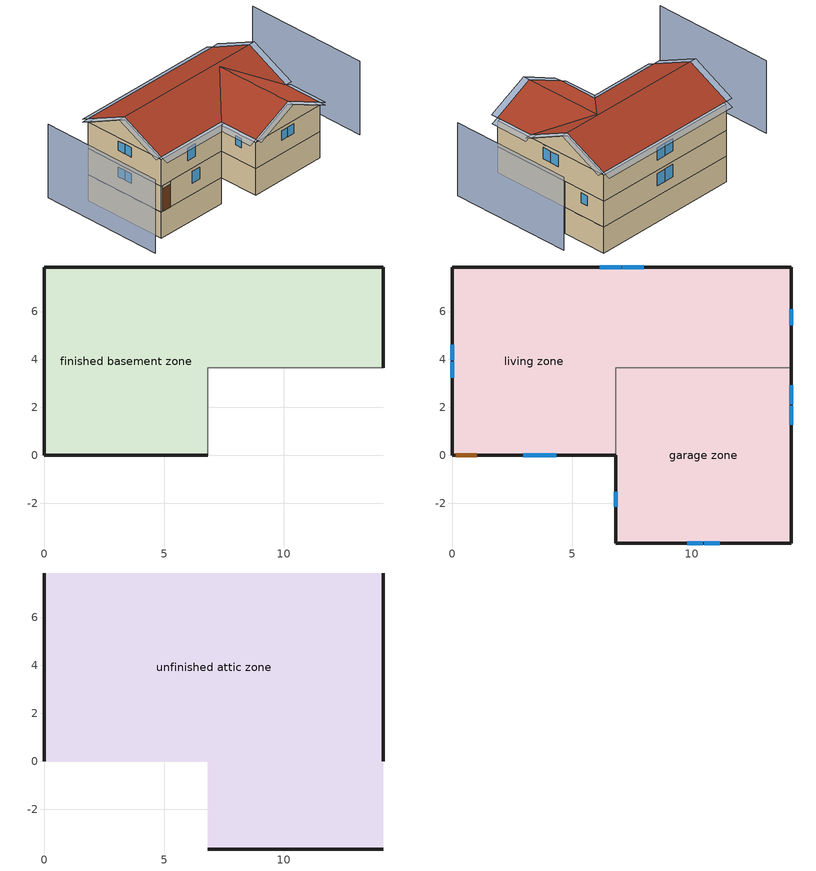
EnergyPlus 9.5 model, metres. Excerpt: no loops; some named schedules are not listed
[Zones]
finished basement zone
 floor foundation (FloorFndGrndFinB): 0,0 0,7.86 14.14,7.86 14.14,3.66 6.83,3.66 6.83,0 z-2.44
 wall foundation (WallFndGrndFinB): 14.14,3.66 14.14,7.86 0,7.86 0,0 6.83,0 z-2.44:0
 wall adiabatic (WallFndGrndFinB): 6.83,0 6.83,3.66 14.14,3.66 z-2.44:0
garage zone
 floor foundation (FloorFndGrndUnfinSlab): 6.83,-3.66 6.83,3.66 14.14,3.66 14.14,-3.66 z0
 wall outside (WallExtUninsUnfin): 6.83,0 6.83,-3.66 14.14,-3.66 14.14,3.66 z0:2.44
 wall to living zone (WallIntFinInsUnfin Reversed): 14.14,3.66 6.83,3.66 6.83,0 z0:2.44
living zone
 floor to garage zone (FloorFinInsUnfin): 14.14,3.66 14.14,-3.66 6.83,-3.66 6.83,3.66 z2.44
 floor to finished basement zone (FloorFinUninsFin): 0,0 0,7.86 14.14,7.86 14.14,3.66 6.83,3.66 6.83,0 z0
 wall outside (WallExtInsFin): 14.14,3.66 14.14,7.86 0,7.86 0,0 0.13,0 1.05,0 6.83,0 z0:2.44; 0,7.86 0,0 6.83,0 6.83,-3.66 14.14,-3.66 14.14,7.86 0,7.86 z2.44:4.88
 window (WindowConstruction): 14.14,5.42 14.14,6.1 z1.23:2.13; 3.53,0 4.35,0 z1.04:2.13; 0,4.62 0,3.96 / 0,3.9 0,3.24 z3.7:4.57; 7.98,7.86 7.1,7.86 / 7.04,7.86 6.16,7.86 z3.4:4.57; 14.14,1.27 14.14,2.07 / 14.14,2.13 14.14,2.93 z3.51:4.57; 9.81,-3.66 10.46,-3.66 / 10.52,-3.66 11.17,-3.66 z3.71:4.57; 6.83,-1.51 6.83,-2.15 z3.73:4.57; 2.97,0 3.86,0 z3.39:4.57; 0,4.62 0,3.96 / 0,3.9 0,3.24 z1.26:2.13; 7.98,7.86 7.1,7.86 / 7.04,7.86 6.16,7.86 z0.96:2.13
 door (Door): 0.15,0 1.02,0 z0:2.13
unfinished attic zone
 floor to living zone (FloorFinInsUnfinAttic): 14.14,7.86 14.14,0 0,0 0,7.86 z4.88; 6.83,-3.66 6.83,0 14.14,0 14.14,-3.66 z4.88
 wall outside (WallExtUninsUnfin): 0,3.93,6.84 0,7.86,4.88 0,0,4.88; 14.14,3.93,6.84 14.14,0,4.88 14.14,7.86,4.88; 6.83,-3.66,4.88 14.14,-3.66,4.88 10.49,-3.66,6.71
 roof outside (RoofUnfinInsExt): 0,3.93,7.15 14.14,3.93,7.15 14.14,7.86,5.18 0,7.86,5.18; 6.83,0,5.18 6.83,-3.66,5.18 10.49,-3.66,7.01 10.49,3.66,7.01; 14.14,0,5.18 10.49,3.66,7.01 10.49,-3.66,7.01 14.14,-3.66,5.18; 0,3.93,7.15 0,0,5.18 6.83,0,5.18 10.49,3.66,7.01 14.14,0,5.18 14.14,3.93,7.15
shading: -4.57,7.86 -4.57,-3.66 / 18.72,-3.66 18.72,7.86 z0:6.84; 14.14,5.42 14.14,6.1 z1.23:2.13; 3.53,0 4.35,0 z1.04:2.13; 0,4.62 0,3.96 / 0,3.9 0,3.24 z3.7:4.57; 7.98,7.86 7.1,7.86 / 7.04,7.86 6.16,7.86 z3.4:4.57; 14.14,1.27 14.14,2.07 / 14.14,2.13 14.14,2.93 z3.51:4.57; 9.81,-3.66 10.46,-3.66 / 10.52,-3.66 11.17,-3.66 z3.71:4.57; 6.83,-1.51 6.83,-2.15 z3.73:4.57; 2.97,0 3.86,0 z3.39:4.57; 0,4.62 0,3.96 / 0,3.9 0,3.24 z1.26:2.13; 7.98,7.86 7.1,7.86 / 7.04,7.86 6.16,7.86 z0.96:2.13; -0.61,7.86,5.18 -0.61,3.93,7.15 0,3.93,7.15 0,7.86,5.18; 14.75,3.93,7.15 14.75,7.86,5.18 14.14,7.86,5.18 14.14,3.93,7.15; 14.14,8.47,4.88 0,8.47,4.88 0,7.86,5.18 14.14,7.86,5.18; 6.22,0,4.88 6.22,-3.66,4.88 6.83,-3.66,5.18 6.83,0,5.18; 6.83,-4.27,5.18 10.49,-4.27,7.01 10.49,-3.66,7.01 6.83,-3.66,5.18; 14.75,-3.66,4.88 14.75,0,4.88 14.14,0,5.18 14.14,-3.66,5.18; 10.49,-4.27,7.01 14.14,-4.27,5.18 14.14,-3.66,5.18 10.49,-3.66,7.01; -0.61,3.93,7.15 -0.61,0,5.18 0,0,5.18 0,3.93,7.15; 0,-0.61,4.88 6.83,-0.61,4.88 6.83,0,5.18 0,0,5.18; 14.75,0,5.18 14.75,3.93,7.15 14.14,3.93,7.15 14.14,0,5.18
[Building]
Building 1: North Axis {deg}=0; Terrain=Suburbs
[Site:Location]
Worchester Regional Arpt_MA_USA: Latitude {deg}=42.27; Longitude {deg}=-71.88; Time Zone {hr}=-5; Elevation {m}=300
[Site:GroundTemperature:Deep]
8.00968, 8.00968, 8.00968, 8.00968, 8.00968, 8.00968, 8.00968, 8.00968, 8.00968, 8.00968, 8.00968, 8.00968
[Site:WaterMainsTemperature]
Calculation Method=Correlation; Annual Average Outdoor Air Temperature {C}=8.00968; Maximum Difference In Monthly Average Outdoor Air Temperatures {deltaC}=28.1644
[Material] Roughness=Rough
Name | Thickness {m} | Conductivity {W/m-K} | Density {kg/m3} | Specific Heat {J/kg-K} | Thermal Absorptance | Solar Absorptance | Visible Absorptance
Asphalt Shingles&#44 Medium | 0.009525 | 0.162714 | 1121.4 | 1465.45 | 0.91 | 0.85 | 0.85
Concrete 4.0 in. | 0.1016 | 1.803125 | 2242.8 | 837.4 | 0.9 | 0.7 | 0.7
Concrete 8.0 in.; FootingMaterial | 0.2032 | 1.803125 | 2242.8 | 837.4 | 0.9 | 0.7 | 0.7
DoorMaterial | 0.04445 | 0.0612267 | 512.64 | 1214.23 | 0.82 | 0.3 | 0.3
Drywall 0.5 in. | 0.0127 | 0.160291 | 801 | 837.4 | 0.9 | 0.5 | 0.1
Floor Covering | 0.0127 | 0.0433444 | 54.468 | 1339.84 | 0.9 | 0.9 | 0.7
FloorFinStudAndAirFloor | 0.1397 | 0.557395 | 67.691 | 1210.98 | 0.9 | 0.5 | 0.9
FloorIns | 0.1397 | 1.90491 | 67.691 | 1210.98 | 0.82 | 0.3 | 0.3
FloorUAAdditionalCeilingIns | 0.196342 | 0.0539976 | 16.02 | 1046.75 | 0.9 | 0.7 | 0.7
FloorUATrussandIns | 0.0889 | 0.0564573 | 50.7834 | 1165.1 | 0.9 | 0.5 | 0.9
FoundationExtVertIns | 0.025908 | 0.029427 | 32.04 | 1214.23 | 0.9 | 0.7 | 0.7
FoundationIntVertIns | 8.6291e-19 | 0.029427 | 32.04 | 1214.23 | 0.9 | 0.7 | 0.7
res furniture material finished basement space | 0.1524 | 0.115458 | 640.8 | 1214.23 | 0.9 | 0.6 | 0.1
RoofSheathing | 0.01905 | 0.115458 | 512.64 | 1214.23 | 0.82 | 0.3 | 0.3
RoofUARoofIns | 0.18415 | 8.02397 | 37.0049 | 1207.88 | 0.91 | 0.85 | 0.91
WallSheathing | 0.0127 | 0.115458 | 512.64 | 1214.23 | 0.82 | 0.3 | 0.3
WallStudAndCavity | 0.1397 | 0.0586995 | 148.393 | 1174.04 | 0.92 | 0.75 | 0.92
WallStudAndCavity 1 | 0.1397 | 0.0595086 | 148.393 | 1174.04 | 0.82 | 0.3 | 0.82
WallStudAndCavity 2 | 0.0889 | 0.384544 | 83.0341 | 1211.67 | 0.92 | 0.75 | 0.92
WallStudAndCavity 3 | 0.0889 | 0.397942 | 83.0341 | 1211.67 | 0.82 | 0.3 | 0.3
Wood Floor | 0.015875 | 0.115458 | 544.68 | 1214.23 | 0.9 | 0.7 | 0.7
Wood&#44 Medium/Dark | 0.0254 | 0.102417 | 544.68 | 1172.36 | 0.92 | 0.75 | 0.75
[WindowMaterial:SimpleGlazingSystem]
WindowMaterial: U-Factor {W/m2-K}=2.78222; Solar Heat Gain Coefficient=0.56
[Construction]
Door: DoorMaterial
FloorFinInsUnfin: FloorIns, RoofSheathing, Wood Floor, Floor Covering
FloorFinInsUnfinAttic: Drywall 0.5 in., FloorUATrussandIns, FloorUAAdditionalCeilingIns
FloorFinUninsFin: Drywall 0.5 in., FloorFinStudAndAirFloor, RoofSheathing, Wood Floor, Floor Covering
FloorFinUninsFin Reversed: Floor Covering, Wood Floor, RoofSheathing, FloorFinStudAndAirFloor, Drywall 0.5 in.
FloorFndGrndFinB; FloorFndGrndUnfinSlab: Concrete 4.0 in.
FootingConstruction: FootingMaterial
res furniture construction finished basement space; res furniture construction garage space; res furniture construction living space; res furniture construction living space|story 2: res furniture material finished basement space
RoofUnfinInsExt: Asphalt Shingles&#44 Medium, RoofSheathing, RoofUARoofIns
WallExtInsFin: Wood&#44 Medium/Dark, WallSheathing, WallStudAndCavity, Drywall 0.5 in.
WallExtUninsUnfin: Wood&#44 Medium/Dark, WallSheathing, WallStudAndCavity 2
WallFndGrndFinB: Concrete 8.0 in., Drywall 0.5 in.
WallIntFinInsUnfin Reversed: WallStudAndCavity 1, WallSheathing
WallIntFinUninsFin: WallStudAndCavity 3, Drywall 0.5 in.
WindowConstruction: WindowMaterial
[Zone] Multiplier=1; Part of Total Floor Area=Yes
Name | Floor Area {m2}
finished basement zone; garage zone; unfinished attic zone
living zone | 222.286
[SurfaceProperty:ExposedFoundationPerimeter] Exposed Perimeter Calculation Method=TotalExposedPerimeter
Name | Total Exposed Perimeter {m}
Surface 28 | 33.0313
Surface 1 | 18.288
[InternalMass]
Name | Construction | Zone or ZoneList | Surface Area {m2}
finished basement space Partition | WallIntFinUninsFin | finished basement zone | 84.3869
res furniture mass finished basement space | res furniture construction finished basement space | finished basement zone | 33.7548
res furniture mass garage space | res furniture construction garage space | garage zone | 5.35122
Merged Surface 14 - Surface 37 | FloorFinUninsFin Reversed | living zone | 84.3869
living space Partition | WallIntFinUninsFin | living zone | 84.3869
living space|story 2 Partition | WallIntFinUninsFin | living zone | 137.899
res furniture mass living space | res furniture construction living space | living zone | 33.7548
res furniture mass living space|story 2 | res furniture construction living space|story 2 | living zone | 55.1596
[People] Number of People Schedule=occupants; Number of People Calculation Method=People; Fraction Radiant=0.319734; Sensible Heat Fraction=0.573; Activity Level Schedule=res occupants activity schedule; Carbon Dioxide Generation Rate {m3/s-W}=0; Enable ASHRAE 55 Comfort Warnings=No; Mean Radiant Temperature Calculation Type=ZoneAveraged
Name | Zone or ZoneList | Number of People
res occupants|finished basement space | finished basement zone | 0.275169
res occupants|living space | living zone | 0.275169
res occupants|living space|story 2 | living zone | 0.449662
[Lights] Design Level Calculation Method=LightingLevel; Return Air Fraction=0; Fraction Radiant=0.6; Fraction Visible=0.2; Fraction Replaceable=1
Name | Zone or ZoneList | Schedule | Lighting Level {W}
res lighting interior finished basement space | finished basement zone | lighting_interior | 115.422
res lighting garage garage space | garage zone | lighting_garage | 4.07527
res lighting interior living space | living zone | lighting_interior | 115.422
res lighting interior living space|story 2 | living zone | lighting_interior | 188.615
[ElectricEquipment] Design Level Calculation Method=EquipmentLevel
Name | Zone or ZoneList | Schedule | Design Level {W} | Fraction Latent | Fraction Radiant | Fraction Lost
res misc plug loads|finished basement space | finished basement zone | plug_loads | 69.4468 | 0.021 | 0.558 | 0.049
res cd electric | living zone | clothes_dryer | 470.758 | 0 | 0.6 | 0
res ceil fan | living zone | ceiling_fan | 12.6746 | 0 | 0.558 | 0
res cw | living zone | clothes_washer_power | 843.444 | 0 | 0.48 | 0.2
res infil_1 bath fan; res infil_1 house fan; res infil_1 range fan | living zone | Always On Discrete | 0 | 0 | 0 | 1
res misc plug loads|living space | living zone | plug_loads | 69.4468 | 0.021 | 0.558 | 0.049
res misc plug loads|living space|story 2 | living zone | plug_loads | 113.485 | 0.021 | 0.558 | 0.049
res range electric | living zone | cooking_range | 2107.48 | 0.3 | 0.24 | 0.3
res refrig | living zone | res refrig schedule | 65.0889 | 0 | 0 | 0
[ZoneInfiltration:EffectiveLeakageArea] Schedule=Always On Discrete
Name | Zone | Effective Air Leakage Area {cm2} | Stack Coefficient | Wind Coefficient
res infil|garage space | garage zone | 190.409 | 0.000129067 | 4.38083e-05
res infil|unfinished attic space | unfinished attic zone | 4592.04 | 0.000157703 | 4.18372e-05
[OtherEquipment] Zone or ZoneList=living zone; Design Level Calculation Method=EquipmentLevel
Name | Fuel Type | Schedule | Design Level {W} | Fraction Latent | Fraction Radiant | Fraction Lost
res bath | None | baths | 859.034 | 0 | 0 | 0
res cd gas | NaturalGas | clothes_dryer | 6254.36 | 0.05 | 0.06 | 0.85
res hot water distribution | None | showers | 3726.9 | 0 | 0 | 0
res shower | None | showers | 578.922 | 0.486891 | 0 | 0
res sink | None | sinks | 197.139 | 0.311263 | 0 | 0
[ZoneInfiltration:DesignFlowRate] Zone or ZoneList=living zone; Schedule=Always On Discrete; Design Flow Rate Calculation Method=Flow/Zone; Design Flow Rate {m3/s}=0
res infil_1 flow; res nv_1 flow
[AvailabilityManager:Scheduled] Schedule=Always On Discrete
res ac asys Availability Manager; res fur gas asys Availability Manager
[Foundation:Kiva] Wall Height Above Grade {m}=0.2032; Wall Depth Below Slab {m}=0.2032
Name | Interior Vertical Insulation Material | Interior Vertical Insulation Depth {m} | Exterior Vertical Insulation Material | Exterior Vertical Insulation Depth {m} | Footing Wall Construction
Foundation Kiva 1 | FoundationIntVertIns | 2.4384 | FoundationExtVertIns | 2.4384
Foundation Kiva 2 |  |  |  |  | FootingConstruction
[Foundation:Kiva:Settings]
Soil Conductivity {W/m-K}=1.731; Soil Density {kg/m3}=1842.3; Soil Specific Heat {J/kg-K}=418.7; Ground Solar Absorptivity=0.9; Ground Thermal Absorptivity=0.9; Ground Surface Roughness {m}=0.03; Far-Field Width {m}=40; Deep-Ground Boundary Condition=ZeroFlux; Deep-Ground Depth {m}=40; Minimum Cell Dimension {m}=0.02; Maximum Cell Growth Coefficient=1.5; Simulation Timestep=Hourly
[Exterior:Lights]
res lighting exterior: Schedule=lighting_exterior; Design Level {W}=10.8015
[EnergyManagementSystem:Sensor]
Name | Output:Variable or Output:Meter | Output:Variable or Output:Meter Index Key
res_af_vw_s | Site Wind Speed
res_infil_1_bath_sch_s | Schedule Value | res mv_1 bath exhaust schedule
res_infil_1_dryer_sch_s | Schedule Value | clothes_dryer_exhaust
res_infil_1_range_sch_s | Schedule Value | res mv_1 range exhaust schedule
res_infil_1_wh_sch_s | Schedule Value | Always On Discrete
res_nv_1_nva_s | Schedule Value | res nv_1 avail schedule
res_nv_1_sp_s | Schedule Value | res nv_1 temp schedule
res_nv_pb_s | Site Outdoor Air Barometric Pressure
res_nv_wt_s | Site Outdoor Air Humidity Ratio
res_shower_mixsp | Schedule Value | fixtures temperature schedule
[EnergyManagementSystem:Actuator]
Name | Actuated Component Unique | Actuated Component Type | Actuated Component Control Type
res_infil_1_bath_fan_act | res infil_1 bath fan | ElectricEquipment | Electricity Rate
res_infil_1_flow_act | res infil_1 flow | Zone Infiltration | Air Exchange Flow Rate
res_infil_1_house_fan_act | res infil_1 house fan | ElectricEquipment | Electricity Rate
res_infil_1_range_fan_act | res infil_1 range fan | ElectricEquipment | Electricity Rate
res_nv_1_flow_act | res nv_1 flow | Zone Infiltration | Air Exchange Flow Rate
[EnergyManagementSystem:Program]
res_infil_1_program: Set p_m = 0.14; Set p_s = 0.22; Set s_m = 270; Set s_s = 370; Set z_m = 9.99744; Set z_s = 4.8768; Set f_t = (((s_m/z_m)^p_m)*((z_s/s_s)^p_s)); Set Tdiff = res_af_1_tin_s-res_af_1_tt_s; Set dT = @Abs Tdiff; Set c = 0.114; Set Cs = 0.1045; Set Cw = 0.1481; Set n = 0.65; Set sft = (f_t*0.7000000000000001); Set temp1 = ((c*Cw)*((sft*res_af_vw_s)^(2*n)))^2; Set Qn = (((c*Cs*(dT^n))^2)+temp1)^0.5; Set Tdiff = res_af_1_tin_s-res_af_1_tt_s; Set QWHV = res_infil_1_wh_sch_s*0.0; Set Qrange = res_infil_1_range_sch_s*0.0472; Set Qdryer = res_infil_1_dryer_sch_s*0.0472; Set Qbath = res_infil_1_bath_sch_s*0.0472; Set QductsOut = 0; Set QductsIn = 0; Set Qout = Qrange+Qbath+Qdryer+QductsOut; Set Qin = QWHV+QductsIn; Set faneff_wh = 1; Set res_infil_1_house_fan_act = (QWHV*300)/faneff_wh*0; Set faneff_sp = 0.4719474432000001; Set res_infil_1_range_fan_act = (Qrange*300)/faneff_sp; Set res_infil_1_bath_fan_act = (Qbath*300)/faneff_sp; Set Qfan = (@Max Qout Qin); If Qfan > 0; Set Qavg = ((Qout + Qin) / 2.0); If ((@Abs (Qout - Qavg)) / Qavg) <= 0.1; Set phi = 1; Else; Set phi = (Qn / (Qn + Qfan)); EndIf; Set Qinf_adj = phi * Qn; Else; Set Qinf_adj = Qn; EndIf; Set res_infil_1_flow_act = Qfan + Qinf_adj
res_nv_1_program: Set Tdiff = res_af_1_tin_s-res_af_1_tt_s; Set dT = (@Abs Tdiff); Set pt = (@RhFnTdbWPb res_af_1_tt_s res_nv_wt_s res_nv_pb_s); Set NVA = 4886.965122525856; Set Cs = 0.00017926040778923255; Set Cw = 8.70903777141566e-05; Set MNV = 3.011234442035192; Set MHR = 0.0115; Set MRH = 0.7; Set temp1 = (res_nv_1_nva_s*NVA); Set SGNV = temp1*((((Cs*dT)+(Cw*(res_af_vw_s^2)))^0.5)/1000); If (res_nv_wt_s<MHR) && (pt<MRH) && (res_af_1_tin_s>res_nv_1_sp_s); Set temp2 = (res_af_1_tin_s-res_nv_1_sp_s); Set NVadj1 = temp2/(res_af_1_tin_s-res_af_1_tt_s); Set NVadj2 = (@Min NVadj1 1); Set NVadj3 = (@Max NVadj2 0); Set NVadj = SGNV*NVadj3; Set res_nv_1_flow_act = (@Min NVadj MNV); Else; Set res_nv_1_flow_act = 0; EndIf
res_shower_sag: If res_shower_vol > 0; Set ShowerTime=SystemTimeStep; Else; Set ShowerTime=0; EndIf; If (res_shower_vol > 0) && (res_shower_mixsp > res_shower_tout); Set ShowerSag=SystemTimeStep; Set ShowerE=res_shower_vol*4141170*(res_shower_mixsp-res_shower_tout); Else; Set ShowerSag=0; Set ShowerE=0; EndIf
[EnergyManagementSystem:ProgramCallingManager]
res af_1 program calling manager: BeginTimestepBeforePredictor; res_infil_1_program; res_nv_1_program
res shower sag: EndOfSystemTimestepAfterHVACReporting; res_shower_sag
[EnergyManagementSystem:OutputVariable] Type of Data in Variable=Summed; Update Frequency=SystemTimestep; EMS Program or Subroutine=res_shower_sag
Name | EMS Variable | Units
Shower Draw Time|unit 1 | ShowerTime | hr
Unmet Shower Energy|unit 1 | ShowerE | J
Unmet Shower Time|unit 1 | ShowerSag | hr
[Schedule:File] File=C:/devel/community-thermal-resilience/ControlledStudy/Sandbox/schedules.csv; Rows to Skip at Top=1; Number of Hours of Data=8760; Column Separator=Comma; Interpolate to Timestep=No; Minutes per Item=15
Name | Column Number
lighting_interior | 2
lighting_garage | 4
baths | 13
ceiling_fan | 16
clothes_dryer | 11
clothes_dryer_exhaust | 12
clothes_washer_power | 10
cooking_range | 6
lighting_exterior | 3
occupants | 1
plug_loads | 17
showers | 14
sinks | 15
[Schedule:Day:Interval]
res refrig schedule allday1; res refrig schedule allday12: No, 01:00, 0.610949, 02:00, 0.595675, 03:00, 0.580401, 04:00, 0.565128, 06:00, 0.549854, 07:00, 0.580401, 08:00, 0.610949, 10:00, 0.626223, 12:00, 0.610949, 15:00, 0.641496, 16:00, 0.626223, 17:00, 0.672044, 18:00, 0.733139, 19:00, 0.763686, 20:00, 0.733139, 21:00, 0.717865, 22:00, 0.702591, 23:00, 0.672044, 24:00, 0.626223
res refrig schedule allday10: No, 01:00, 0.679562, 02:00, 0.662573, 03:00, 0.645584, 04:00, 0.628595, 06:00, 0.611606, 07:00, 0.645584, 08:00, 0.679562, 10:00, 0.696551, 12:00, 0.679562, 15:00, 0.71354, 16:00, 0.696551, 17:00, 0.747518, 18:00, 0.815474, 19:00, 0.849453, 20:00, 0.815474, 21:00, 0.798485, 22:00, 0.781496, 23:00, 0.747518, 24:00, 0.696551
res refrig schedule allday11: No, 01:00, 0.675182, 02:00, 0.658303, 03:00, 0.641423, 04:00, 0.624544, 06:00, 0.607664, 07:00, 0.641423, 08:00, 0.675182, 10:00, 0.692062, 12:00, 0.675182, 15:00, 0.708942, 16:00, 0.692062, 17:00, 0.742701, 18:00, 0.810219, 19:00, 0.843978, 20:00, 0.810219, 21:00, 0.793339, 22:00, 0.77646, 23:00, 0.742701, 24:00, 0.692062
res refrig schedule allday2: No, 01:00, 0.609489, 02:00, 0.594252, 03:00, 0.579015, 04:00, 0.563777, 06:00, 0.54854, 07:00, 0.579015, 08:00, 0.609489, 10:00, 0.624726, 12:00, 0.609489, 15:00, 0.639964, 16:00, 0.624726, 17:00, 0.670438, 18:00, 0.731387, 19:00, 0.761861, 20:00, 0.731387, 21:00, 0.71615, 22:00, 0.700912, 23:00, 0.670438, 24:00, 0.624726
res refrig schedule allday3; res refrig schedule allday4; res refrig schedule allday5: No, 01:00, 0.791241, 02:00, 0.77146, 03:00, 0.751679, 04:00, 0.731898, 06:00, 0.712117, 07:00, 0.751679, 08:00, 0.791241, 10:00, 0.811022, 12:00, 0.791241, 15:00, 0.830803, 16:00, 0.811022, 17:00, 0.870365, 18:00, 0.949489, 19:00, 0.989051, 20:00, 0.949489, 21:00, 0.929708, 22:00, 0.909927, 23:00, 0.870365, 24:00, 0.811022
res refrig schedule allday6; res refrig schedule allday7; res refrig schedule allday7 after Power Outage; res refrig schedule allday8; res refrig schedule allday9: No, 01:00, 0.8, 02:00, 0.78, 03:00, 0.76, 04:00, 0.74, 06:00, 0.72, 07:00, 0.76, 08:00, 0.8, 10:00, 0.82, 12:00, 0.8, 15:00, 0.84, 16:00, 0.82, 17:00, 0.88, 18:00, 0.96, 19:00, 1, 20:00, 0.96, 21:00, 0.94, 22:00, 0.92, 23:00, 0.88, 24:00, 0.82
res refrig schedule allday7 During Power Outage: No, 01:00, 0, 02:00, 0, 03:00, 0, 04:00, 0, 05:00, 0, 06:00, 0, 07:00, 0, 08:00, 0, 09:00, 0, 10:00, 0, 11:00, 0, 12:00, 0, 13:00, 0, 14:00, 0, 15:00, 0, 16:00, 0, 17:00, 0, 18:00, 0, 19:00, 0, 20:00, 0, 21:00, 0, 22:00, 0, 23:00, 0, 24:00, 0
res refrig schedule allday7 End Power Outage: No, 01:00, 0, 02:00, 0, 03:00, 0, 04:00, 0, 05:00, 0, 06:00, 0, 07:00, 0, 08:00, 0, 09:00, 0, 10:00, 0, 11:00, 0, 12:00, 0, 13:00, 0.8, 14:00, 0.8, 15:00, 0.84, 16:00, 0.82, 17:00, 0.88, 18:00, 0.96, 19:00, 1, 20:00, 0.96, 21:00, 0.94, 22:00, 0.92, 23:00, 0.88, 24:00, 0.82
res refrig schedule allday7 Start Power Outage: No, 01:00, 0.8, 02:00, 0.78, 03:00, 0.76, 04:00, 0.74, 05:00, 0.8, 06:00, 0.72, 07:00, 0.76, 08:00, 0.8, 09:00, 0.8, 10:00, 0.82, 11:00, 0.8, 12:00, 0.8, 13:00, 0.8, 14:00, 0, 15:00, 0, 16:00, 0, 17:00, 0, 18:00, 0, 19:00, 0, 20:00, 0, 21:00, 0, 22:00, 0, 23:00, 0, 24:00, 0
res refrig schedule summer design: No, 24:00, 1
res refrig schedule winter design; Schedule Day 8: No, 24:00, 0
[Schedule:Week:Daily]
res mv_1 bath exhaust schedule Week Rule - Jan1-Jan27: res mv_1 bath exhaust schedule allday1, res mv_1 bath exhaust schedule allday1, res mv_1 bath exhaust schedule allday1, res mv_1 bath exhaust schedule allday1, res mv_1 bath exhaust schedule allday1, res mv_1 bath exhaust schedule allday1, res mv_1 bath exhaust schedule allday1, Schedule Day 16, res mv_1 bath exhaust schedule summer design, res mv_1 bath exhaust schedule winter design, Schedule Day 16, Schedule Day 16
res mv_1 bath exhaust schedule Week Rule - Jan28-Feb3: res mv_1 bath exhaust schedule allday1, res mv_1 bath exhaust schedule allday1, res mv_1 bath exhaust schedule allday1, res mv_1 bath exhaust schedule allday1, res mv_1 bath exhaust schedule allday2, res mv_1 bath exhaust schedule allday2, res mv_1 bath exhaust schedule allday2, Schedule Day 16, res mv_1 bath exhaust schedule summer design, res mv_1 bath exhaust schedule winter design, Schedule Day 16, Schedule Day 16
res mv_1 bath exhaust schedule Week Rule - Feb4-Feb24: res mv_1 bath exhaust schedule allday2, res mv_1 bath exhaust schedule allday2, res mv_1 bath exhaust schedule allday2, res mv_1 bath exhaust schedule allday2, res mv_1 bath exhaust schedule allday2, res mv_1 bath exhaust schedule allday2, res mv_1 bath exhaust schedule allday2, Schedule Day 16, res mv_1 bath exhaust schedule summer design, res mv_1 bath exhaust schedule winter design, Schedule Day 16, Schedule Day 16
res mv_1 bath exhaust schedule Week Rule - Feb25-Mar3: res mv_1 bath exhaust schedule allday2, res mv_1 bath exhaust schedule allday2, res mv_1 bath exhaust schedule allday2, res mv_1 bath exhaust schedule allday2, res mv_1 bath exhaust schedule allday3, res mv_1 bath exhaust schedule allday3, res mv_1 bath exhaust schedule allday3, Schedule Day 16, res mv_1 bath exhaust schedule summer design, res mv_1 bath exhaust schedule winter design, Schedule Day 16, Schedule Day 16
res mv_1 bath exhaust schedule Week Rule - Mar4-Mar31: res mv_1 bath exhaust schedule allday3, res mv_1 bath exhaust schedule allday3, res mv_1 bath exhaust schedule allday3, res mv_1 bath exhaust schedule allday3, res mv_1 bath exhaust schedule allday3, res mv_1 bath exhaust schedule allday3, res mv_1 bath exhaust schedule allday3, Schedule Day 16, res mv_1 bath exhaust schedule summer design, res mv_1 bath exhaust schedule winter design, Schedule Day 16, Schedule Day 16
res mv_1 bath exhaust schedule Week Rule - Apr1-Apr28: res mv_1 bath exhaust schedule allday4, res mv_1 bath exhaust schedule allday4, res mv_1 bath exhaust schedule allday4, res mv_1 bath exhaust schedule allday4, res mv_1 bath exhaust schedule allday4, res mv_1 bath exhaust schedule allday4, res mv_1 bath exhaust schedule allday4, Schedule Day 16, res mv_1 bath exhaust schedule summer design, res mv_1 bath exhaust schedule winter design, Schedule Day 16, Schedule Day 16
res mv_1 bath exhaust schedule Week Rule - Apr29-May5: res mv_1 bath exhaust schedule allday4, res mv_1 bath exhaust schedule allday4, res mv_1 bath exhaust schedule allday5, res mv_1 bath exhaust schedule allday5, res mv_1 bath exhaust schedule allday5, res mv_1 bath exhaust schedule allday5, res mv_1 bath exhaust schedule allday5, Schedule Day 16, res mv_1 bath exhaust schedule summer design, res mv_1 bath exhaust schedule winter design, Schedule Day 16, Schedule Day 16
res mv_1 bath exhaust schedule Week Rule - May6-May26: res mv_1 bath exhaust schedule allday5, res mv_1 bath exhaust schedule allday5, res mv_1 bath exhaust schedule allday5, res mv_1 bath exhaust schedule allday5, res mv_1 bath exhaust schedule allday5, res mv_1 bath exhaust schedule allday5, res mv_1 bath exhaust schedule allday5, Schedule Day 16, res mv_1 bath exhaust schedule summer design, res mv_1 bath exhaust schedule winter design, Schedule Day 16, Schedule Day 16
res mv_1 bath exhaust schedule Week Rule - May27-Jun2: res mv_1 bath exhaust schedule allday5, res mv_1 bath exhaust schedule allday5, res mv_1 bath exhaust schedule allday5, res mv_1 bath exhaust schedule allday5, res mv_1 bath exhaust schedule allday5, res mv_1 bath exhaust schedule allday6, res mv_1 bath exhaust schedule allday6, Schedule Day 16, res mv_1 bath exhaust schedule summer design, res mv_1 bath exhaust schedule winter design, Schedule Day 16, Schedule Day 16
res mv_1 bath exhaust schedule Week Rule - Jun3-Jun30: res mv_1 bath exhaust schedule allday6, res mv_1 bath exhaust schedule allday6, res mv_1 bath exhaust schedule allday6, res mv_1 bath exhaust schedule allday6, res mv_1 bath exhaust schedule allday6, res mv_1 bath exhaust schedule allday6, res mv_1 bath exhaust schedule allday6, Schedule Day 16, res mv_1 bath exhaust schedule summer design, res mv_1 bath exhaust schedule winter design, Schedule Day 16, Schedule Day 16
res mv_1 bath exhaust schedule Week Rule - Jul1-Jul21: res mv_1 bath exhaust schedule allday7, res mv_1 bath exhaust schedule allday7, res mv_1 bath exhaust schedule allday7, res mv_1 bath exhaust schedule allday7, res mv_1 bath exhaust schedule allday7, res mv_1 bath exhaust schedule allday7, res mv_1 bath exhaust schedule allday7, Schedule Day 16, res mv_1 bath exhaust schedule summer design, res mv_1 bath exhaust schedule winter design, Schedule Day 16, Schedule Day 16
res mv_1 bath exhaust schedule Week Rule - Jul22-Jul28: res mv_1 bath exhaust schedule allday7, res mv_1 bath exhaust schedule allday7, res mv_1 bath exhaust schedule allday7 Start Power Outage, res mv_1 bath exhaust schedule allday7 During Power Outage, res mv_1 bath exhaust schedule allday7 End Power Outage, res mv_1 bath exhaust schedule allday7 after Power Outage, res mv_1 bath exhaust schedule allday7 after Power Outage, Schedule Day 16, res mv_1 bath exhaust schedule summer design, res mv_1 bath exhaust schedule winter design, Schedule Day 16, Schedule Day 16
res mv_1 bath exhaust schedule Week Rule - Jul29-Aug4: res mv_1 bath exhaust schedule allday7 after Power Outage, res mv_1 bath exhaust schedule allday7 after Power Outage, res mv_1 bath exhaust schedule allday7 after Power Outage, res mv_1 bath exhaust schedule allday8, res mv_1 bath exhaust schedule allday8, res mv_1 bath exhaust schedule allday8, res mv_1 bath exhaust schedule allday8, Schedule Day 16, res mv_1 bath exhaust schedule summer design, res mv_1 bath exhaust schedule winter design, Schedule Day 16, Schedule Day 16
res mv_1 bath exhaust schedule Week Rule - Aug5-Aug25: res mv_1 bath exhaust schedule allday8, res mv_1 bath exhaust schedule allday8, res mv_1 bath exhaust schedule allday8, res mv_1 bath exhaust schedule allday8, res mv_1 bath exhaust schedule allday8, res mv_1 bath exhaust schedule allday8, res mv_1 bath exhaust schedule allday8, Schedule Day 16, res mv_1 bath exhaust schedule summer design, res mv_1 bath exhaust schedule winter design, Schedule Day 16, Schedule Day 16
res mv_1 bath exhaust schedule Week Rule - Aug26-Sep1: res mv_1 bath exhaust schedule allday8, res mv_1 bath exhaust schedule allday8, res mv_1 bath exhaust schedule allday8, res mv_1 bath exhaust schedule allday8, res mv_1 bath exhaust schedule allday8, res mv_1 bath exhaust schedule allday8, res mv_1 bath exhaust schedule allday9, Schedule Day 16, res mv_1 bath exhaust schedule summer design, res mv_1 bath exhaust schedule winter design, Schedule Day 16, Schedule Day 16
res mv_1 bath exhaust schedule Week Rule - Sep2-Sep29: res mv_1 bath exhaust schedule allday9, res mv_1 bath exhaust schedule allday9, res mv_1 bath exhaust schedule allday9, res mv_1 bath exhaust schedule allday9, res mv_1 bath exhaust schedule allday9, res mv_1 bath exhaust schedule allday9, res mv_1 bath exhaust schedule allday9, Schedule Day 16, res mv_1 bath exhaust schedule summer design, res mv_1 bath exhaust schedule winter design, Schedule Day 16, Schedule Day 16
res mv_1 bath exhaust schedule Week Rule - Sep30-Oct6: res mv_1 bath exhaust schedule allday9, res mv_1 bath exhaust schedule allday10, res mv_1 bath exhaust schedule allday10, res mv_1 bath exhaust schedule allday10, res mv_1 bath exhaust schedule allday10, res mv_1 bath exhaust schedule allday10, res mv_1 bath exhaust schedule allday10, Schedule Day 16, res mv_1 bath exhaust schedule summer design, res mv_1 bath exhaust schedule winter design, Schedule Day 16, Schedule Day 16
res mv_1 bath exhaust schedule Week Rule - Oct7-Oct27: res mv_1 bath exhaust schedule allday10, res mv_1 bath exhaust schedule allday10, res mv_1 bath exhaust schedule allday10, res mv_1 bath exhaust schedule allday10, res mv_1 bath exhaust schedule allday10, res mv_1 bath exhaust schedule allday10, res mv_1 bath exhaust schedule allday10, Schedule Day 16, res mv_1 bath exhaust schedule summer design, res mv_1 bath exhaust schedule winter design, Schedule Day 16, Schedule Day 16
res mv_1 bath exhaust schedule Week Rule - Oct28-Nov3: res mv_1 bath exhaust schedule allday10, res mv_1 bath exhaust schedule allday10, res mv_1 bath exhaust schedule allday10, res mv_1 bath exhaust schedule allday10, res mv_1 bath exhaust schedule allday11, res mv_1 bath exhaust schedule allday11, res mv_1 bath exhaust schedule allday11, Schedule Day 16, res mv_1 bath exhaust schedule summer design, res mv_1 bath exhaust schedule winter design, Schedule Day 16, Schedule Day 16
res mv_1 bath exhaust schedule Week Rule - Nov4-Nov24: res mv_1 bath exhaust schedule allday11, res mv_1 bath exhaust schedule allday11, res mv_1 bath exhaust schedule allday11, res mv_1 bath exhaust schedule allday11, res mv_1 bath exhaust schedule allday11, res mv_1 bath exhaust schedule allday11, res mv_1 bath exhaust schedule allday11, Schedule Day 16, res mv_1 bath exhaust schedule summer design, res mv_1 bath exhaust schedule winter design, Schedule Day 16, Schedule Day 16
res mv_1 bath exhaust schedule Week Rule - Nov25-Dec1: res mv_1 bath exhaust schedule allday11, res mv_1 bath exhaust schedule allday11, res mv_1 bath exhaust schedule allday11, res mv_1 bath exhaust schedule allday11, res mv_1 bath exhaust schedule allday11, res mv_1 bath exhaust schedule allday11, res mv_1 bath exhaust schedule allday12, Schedule Day 16, res mv_1 bath exhaust schedule summer design, res mv_1 bath exhaust schedule winter design, Schedule Day 16, Schedule Day 16
res mv_1 bath exhaust schedule Week Rule - Dec2-Dec31: res mv_1 bath exhaust schedule allday12, res mv_1 bath exhaust schedule allday12, res mv_1 bath exhaust schedule allday12, res mv_1 bath exhaust schedule allday12, res mv_1 bath exhaust schedule allday12, res mv_1 bath exhaust schedule allday12, res mv_1 bath exhaust schedule allday12, Schedule Day 16, res mv_1 bath exhaust schedule summer design, res mv_1 bath exhaust schedule winter design, Schedule Day 16, Schedule Day 16
res mv_1 range exhaust schedule Week Rule - Jan1-Jan27: res mv_1 range exhaust schedule allday1, res mv_1 range exhaust schedule allday1, res mv_1 range exhaust schedule allday1, res mv_1 range exhaust schedule allday1, res mv_1 range exhaust schedule allday1, res mv_1 range exhaust schedule allday1, res mv_1 range exhaust schedule allday1, Schedule Day 15, res mv_1 range exhaust schedule summer design, res mv_1 range exhaust schedule winter design, Schedule Day 15, Schedule Day 15
res mv_1 range exhaust schedule Week Rule - Jan28-Feb3: res mv_1 range exhaust schedule allday1, res mv_1 range exhaust schedule allday1, res mv_1 range exhaust schedule allday1, res mv_1 range exhaust schedule allday1, res mv_1 range exhaust schedule allday2, res mv_1 range exhaust schedule allday2, res mv_1 range exhaust schedule allday2, Schedule Day 15, res mv_1 range exhaust schedule summer design, res mv_1 range exhaust schedule winter design, Schedule Day 15, Schedule Day 15
res mv_1 range exhaust schedule Week Rule - Feb4-Feb24: res mv_1 range exhaust schedule allday2, res mv_1 range exhaust schedule allday2, res mv_1 range exhaust schedule allday2, res mv_1 range exhaust schedule allday2, res mv_1 range exhaust schedule allday2, res mv_1 range exhaust schedule allday2, res mv_1 range exhaust schedule allday2, Schedule Day 15, res mv_1 range exhaust schedule summer design, res mv_1 range exhaust schedule winter design, Schedule Day 15, Schedule Day 15
res mv_1 range exhaust schedule Week Rule - Feb25-Mar3: res mv_1 range exhaust schedule allday2, res mv_1 range exhaust schedule allday2, res mv_1 range exhaust schedule allday2, res mv_1 range exhaust schedule allday2, res mv_1 range exhaust schedule allday3, res mv_1 range exhaust schedule allday3, res mv_1 range exhaust schedule allday3, Schedule Day 15, res mv_1 range exhaust schedule summer design, res mv_1 range exhaust schedule winter design, Schedule Day 15, Schedule Day 15
res mv_1 range exhaust schedule Week Rule - Mar4-Mar31: res mv_1 range exhaust schedule allday3, res mv_1 range exhaust schedule allday3, res mv_1 range exhaust schedule allday3, res mv_1 range exhaust schedule allday3, res mv_1 range exhaust schedule allday3, res mv_1 range exhaust schedule allday3, res mv_1 range exhaust schedule allday3, Schedule Day 15, res mv_1 range exhaust schedule summer design, res mv_1 range exhaust schedule winter design, Schedule Day 15, Schedule Day 15
res mv_1 range exhaust schedule Week Rule - Apr1-Apr28: res mv_1 range exhaust schedule allday4, res mv_1 range exhaust schedule allday4, res mv_1 range exhaust schedule allday4, res mv_1 range exhaust schedule allday4, res mv_1 range exhaust schedule allday4, res mv_1 range exhaust schedule allday4, res mv_1 range exhaust schedule allday4, Schedule Day 15, res mv_1 range exhaust schedule summer design, res mv_1 range exhaust schedule winter design, Schedule Day 15, Schedule Day 15
res mv_1 range exhaust schedule Week Rule - Apr29-May5: res mv_1 range exhaust schedule allday4, res mv_1 range exhaust schedule allday4, res mv_1 range exhaust schedule allday5, res mv_1 range exhaust schedule allday5, res mv_1 range exhaust schedule allday5, res mv_1 range exhaust schedule allday5, res mv_1 range exhaust schedule allday5, Schedule Day 15, res mv_1 range exhaust schedule summer design, res mv_1 range exhaust schedule winter design, Schedule Day 15, Schedule Day 15
res mv_1 range exhaust schedule Week Rule - May6-May26: res mv_1 range exhaust schedule allday5, res mv_1 range exhaust schedule allday5, res mv_1 range exhaust schedule allday5, res mv_1 range exhaust schedule allday5, res mv_1 range exhaust schedule allday5, res mv_1 range exhaust schedule allday5, res mv_1 range exhaust schedule allday5, Schedule Day 15, res mv_1 range exhaust schedule summer design, res mv_1 range exhaust schedule winter design, Schedule Day 15, Schedule Day 15
res mv_1 range exhaust schedule Week Rule - May27-Jun2: res mv_1 range exhaust schedule allday5, res mv_1 range exhaust schedule allday5, res mv_1 range exhaust schedule allday5, res mv_1 range exhaust schedule allday5, res mv_1 range exhaust schedule allday5, res mv_1 range exhaust schedule allday6, res mv_1 range exhaust schedule allday6, Schedule Day 15, res mv_1 range exhaust schedule summer design, res mv_1 range exhaust schedule winter design, Schedule Day 15, Schedule Day 15
res mv_1 range exhaust schedule Week Rule - Jun3-Jun30: res mv_1 range exhaust schedule allday6, res mv_1 range exhaust schedule allday6, res mv_1 range exhaust schedule allday6, res mv_1 range exhaust schedule allday6, res mv_1 range exhaust schedule allday6, res mv_1 range exhaust schedule allday6, res mv_1 range exhaust schedule allday6, Schedule Day 15, res mv_1 range exhaust schedule summer design, res mv_1 range exhaust schedule winter design, Schedule Day 15, Schedule Day 15
res mv_1 range exhaust schedule Week Rule - Jul1-Jul21: res mv_1 range exhaust schedule allday7, res mv_1 range exhaust schedule allday7, res mv_1 range exhaust schedule allday7, res mv_1 range exhaust schedule allday7, res mv_1 range exhaust schedule allday7, res mv_1 range exhaust schedule allday7, res mv_1 range exhaust schedule allday7, Schedule Day 15, res mv_1 range exhaust schedule summer design, res mv_1 range exhaust schedule winter design, Schedule Day 15, Schedule Day 15
res mv_1 range exhaust schedule Week Rule - Jul22-Jul28: res mv_1 range exhaust schedule allday7, res mv_1 range exhaust schedule allday7, res mv_1 range exhaust schedule allday7 Start Power Outage, res mv_1 range exhaust schedule allday7 During Power Outage, res mv_1 range exhaust schedule allday7 End Power Outage, res mv_1 range exhaust schedule allday7 after Power Outage, res mv_1 range exhaust schedule allday7 after Power Outage, Schedule Day 15, res mv_1 range exhaust schedule summer design, res mv_1 range exhaust schedule winter design, Schedule Day 15, Schedule Day 15
res mv_1 range exhaust schedule Week Rule - Jul29-Aug4: res mv_1 range exhaust schedule allday7 after Power Outage, res mv_1 range exhaust schedule allday7 after Power Outage, res mv_1 range exhaust schedule allday7 after Power Outage, res mv_1 range exhaust schedule allday8, res mv_1 range exhaust schedule allday8, res mv_1 range exhaust schedule allday8, res mv_1 range exhaust schedule allday8, Schedule Day 15, res mv_1 range exhaust schedule summer design, res mv_1 range exhaust schedule winter design, Schedule Day 15, Schedule Day 15
res mv_1 range exhaust schedule Week Rule - Aug5-Aug25: res mv_1 range exhaust schedule allday8, res mv_1 range exhaust schedule allday8, res mv_1 range exhaust schedule allday8, res mv_1 range exhaust schedule allday8, res mv_1 range exhaust schedule allday8, res mv_1 range exhaust schedule allday8, res mv_1 range exhaust schedule allday8, Schedule Day 15, res mv_1 range exhaust schedule summer design, res mv_1 range exhaust schedule winter design, Schedule Day 15, Schedule Day 15
res mv_1 range exhaust schedule Week Rule - Aug26-Sep1: res mv_1 range exhaust schedule allday8, res mv_1 range exhaust schedule allday8, res mv_1 range exhaust schedule allday8, res mv_1 range exhaust schedule allday8, res mv_1 range exhaust schedule allday8, res mv_1 range exhaust schedule allday8, res mv_1 range exhaust schedule allday9, Schedule Day 15, res mv_1 range exhaust schedule summer design, res mv_1 range exhaust schedule winter design, Schedule Day 15, Schedule Day 15
res mv_1 range exhaust schedule Week Rule - Sep2-Sep29: res mv_1 range exhaust schedule allday9, res mv_1 range exhaust schedule allday9, res mv_1 range exhaust schedule allday9, res mv_1 range exhaust schedule allday9, res mv_1 range exhaust schedule allday9, res mv_1 range exhaust schedule allday9, res mv_1 range exhaust schedule allday9, Schedule Day 15, res mv_1 range exhaust schedule summer design, res mv_1 range exhaust schedule winter design, Schedule Day 15, Schedule Day 15
res mv_1 range exhaust schedule Week Rule - Sep30-Oct6: res mv_1 range exhaust schedule allday9, res mv_1 range exhaust schedule allday10, res mv_1 range exhaust schedule allday10, res mv_1 range exhaust schedule allday10, res mv_1 range exhaust schedule allday10, res mv_1 range exhaust schedule allday10, res mv_1 range exhaust schedule allday10, Schedule Day 15, res mv_1 range exhaust schedule summer design, res mv_1 range exhaust schedule winter design, Schedule Day 15, Schedule Day 15
res mv_1 range exhaust schedule Week Rule - Oct7-Oct27: res mv_1 range exhaust schedule allday10, res mv_1 range exhaust schedule allday10, res mv_1 range exhaust schedule allday10, res mv_1 range exhaust schedule allday10, res mv_1 range exhaust schedule allday10, res mv_1 range exhaust schedule allday10, res mv_1 range exhaust schedule allday10, Schedule Day 15, res mv_1 range exhaust schedule summer design, res mv_1 range exhaust schedule winter design, Schedule Day 15, Schedule Day 15
res mv_1 range exhaust schedule Week Rule - Oct28-Nov3: res mv_1 range exhaust schedule allday10, res mv_1 range exhaust schedule allday10, res mv_1 range exhaust schedule allday10, res mv_1 range exhaust schedule allday10, res mv_1 range exhaust schedule allday11, res mv_1 range exhaust schedule allday11, res mv_1 range exhaust schedule allday11, Schedule Day 15, res mv_1 range exhaust schedule summer design, res mv_1 range exhaust schedule winter design, Schedule Day 15, Schedule Day 15
res mv_1 range exhaust schedule Week Rule - Nov4-Nov24: res mv_1 range exhaust schedule allday11, res mv_1 range exhaust schedule allday11, res mv_1 range exhaust schedule allday11, res mv_1 range exhaust schedule allday11, res mv_1 range exhaust schedule allday11, res mv_1 range exhaust schedule allday11, res mv_1 range exhaust schedule allday11, Schedule Day 15, res mv_1 range exhaust schedule summer design, res mv_1 range exhaust schedule winter design, Schedule Day 15, Schedule Day 15
res mv_1 range exhaust schedule Week Rule - Nov25-Dec1: res mv_1 range exhaust schedule allday11, res mv_1 range exhaust schedule allday11, res mv_1 range exhaust schedule allday11, res mv_1 range exhaust schedule allday11, res mv_1 range exhaust schedule allday11, res mv_1 range exhaust schedule allday11, res mv_1 range exhaust schedule allday12, Schedule Day 15, res mv_1 range exhaust schedule summer design, res mv_1 range exhaust schedule winter design, Schedule Day 15, Schedule Day 15
res mv_1 range exhaust schedule Week Rule - Dec2-Dec31: res mv_1 range exhaust schedule allday12, res mv_1 range exhaust schedule allday12, res mv_1 range exhaust schedule allday12, res mv_1 range exhaust schedule allday12, res mv_1 range exhaust schedule allday12, res mv_1 range exhaust schedule allday12, res mv_1 range exhaust schedule allday12, Schedule Day 15, res mv_1 range exhaust schedule summer design, res mv_1 range exhaust schedule winter design, Schedule Day 15, Schedule Day 15
res nv_1 avail schedule Week Rule - Jan1-Jan6: res nv_1 availability schedule allday1 on, res nv_1 availability schedule allday1 on, Schedule Day 12, res nv_1 availability schedule allday1 on, Schedule Day 12, res nv_1 availability schedule allday1 on, Schedule Day 12, Schedule Day 12, Schedule Day 12, Schedule Day 12, Schedule Day 12, Schedule Day 12
res nv_1 avail schedule Week Rule - Jan7-Jan27: Schedule Day 12, res nv_1 availability schedule allday1 on, Schedule Day 12, res nv_1 availability schedule allday1 on, Schedule Day 12, res nv_1 availability schedule allday1 on, Schedule Day 12, Schedule Day 12, Schedule Day 12, Schedule Day 12, Schedule Day 12, Schedule Day 12
res nv_1 avail schedule Week Rule - Jan28-Feb3: Schedule Day 12, res nv_1 availability schedule allday1 on, Schedule Day 12, res nv_1 availability schedule allday1 on, Schedule Day 12, res nv_1 availability schedule allday1 on 1, Schedule Day 12, Schedule Day 12, Schedule Day 12, Schedule Day 12, Schedule Day 12, Schedule Day 12
res nv_1 avail schedule Week Rule - Feb4-Feb24: Schedule Day 12, res nv_1 availability schedule allday1 on 1, Schedule Day 12, res nv_1 availability schedule allday1 on 1, Schedule Day 12, res nv_1 availability schedule allday1 on 1, Schedule Day 12, Schedule Day 12, Schedule Day 12, Schedule Day 12, Schedule Day 12, Schedule Day 12
res refrig schedule Week Rule - Jan1-Jan27: res refrig schedule allday1, res refrig schedule allday1, res refrig schedule allday1, res refrig schedule allday1, res refrig schedule allday1, res refrig schedule allday1, res refrig schedule allday1, Schedule Day 8, res refrig schedule summer design, res refrig schedule winter design, Schedule Day 8, Schedule Day 8
res refrig schedule Week Rule - Jan28-Feb3: res refrig schedule allday1, res refrig schedule allday1, res refrig schedule allday1, res refrig schedule allday1, res refrig schedule allday2, res refrig schedule allday2, res refrig schedule allday2, Schedule Day 8, res refrig schedule summer design, res refrig schedule winter design, Schedule Day 8, Schedule Day 8
res refrig schedule Week Rule - Feb4-Feb24: res refrig schedule allday2, res refrig schedule allday2, res refrig schedule allday2, res refrig schedule allday2, res refrig schedule allday2, res refrig schedule allday2, res refrig schedule allday2, Schedule Day 8, res refrig schedule summer design, res refrig schedule winter design, Schedule Day 8, Schedule Day 8
res refrig schedule Week Rule - Feb25-Mar3: res refrig schedule allday2, res refrig schedule allday2, res refrig schedule allday2, res refrig schedule allday2, res refrig schedule allday3, res refrig schedule allday3, res refrig schedule allday3, Schedule Day 8, res refrig schedule summer design, res refrig schedule winter design, Schedule Day 8, Schedule Day 8
res refrig schedule Week Rule - Mar4-Mar31: res refrig schedule allday3, res refrig schedule allday3, res refrig schedule allday3, res refrig schedule allday3, res refrig schedule allday3, res refrig schedule allday3, res refrig schedule allday3, Schedule Day 8, res refrig schedule summer design, res refrig schedule winter design, Schedule Day 8, Schedule Day 8
res refrig schedule Week Rule - Apr1-Apr28: res refrig schedule allday4, res refrig schedule allday4, res refrig schedule allday4, res refrig schedule allday4, res refrig schedule allday4, res refrig schedule allday4, res refrig schedule allday4, Schedule Day 8, res refrig schedule summer design, res refrig schedule winter design, Schedule Day 8, Schedule Day 8
res refrig schedule Week Rule - Apr29-May5: res refrig schedule allday4, res refrig schedule allday4, res refrig schedule allday5, res refrig schedule allday5, res refrig schedule allday5, res refrig schedule allday5, res refrig schedule allday5, Schedule Day 8, res refrig schedule summer design, res refrig schedule winter design, Schedule Day 8, Schedule Day 8
res refrig schedule Week Rule - May6-May26: res refrig schedule allday5, res refrig schedule allday5, res refrig schedule allday5, res refrig schedule allday5, res refrig schedule allday5, res refrig schedule allday5, res refrig schedule allday5, Schedule Day 8, res refrig schedule summer design, res refrig schedule winter design, Schedule Day 8, Schedule Day 8
res refrig schedule Week Rule - May27-Jun2: res refrig schedule allday5, res refrig schedule allday5, res refrig schedule allday5, res refrig schedule allday5, res refrig schedule allday5, res refrig schedule allday6, res refrig schedule allday6, Schedule Day 8, res refrig schedule summer design, res refrig schedule winter design, Schedule Day 8, Schedule Day 8
res refrig schedule Week Rule - Jun3-Jun30: res refrig schedule allday6, res refrig schedule allday6, res refrig schedule allday6, res refrig schedule allday6, res refrig schedule allday6, res refrig schedule allday6, res refrig schedule allday6, Schedule Day 8, res refrig schedule summer design, res refrig schedule winter design, Schedule Day 8, Schedule Day 8
res refrig schedule Week Rule - Jul1-Jul21: res refrig schedule allday7, res refrig schedule allday7, res refrig schedule allday7, res refrig schedule allday7, res refrig schedule allday7, res refrig schedule allday7, res refrig schedule allday7, Schedule Day 8, res refrig schedule summer design, res refrig schedule winter design, Schedule Day 8, Schedule Day 8
res refrig schedule Week Rule - Jul22-Jul28: res refrig schedule allday7, res refrig schedule allday7, res refrig schedule allday7 Start Power Outage, res refrig schedule allday7 During Power Outage, res refrig schedule allday7 End Power Outage, res refrig schedule allday7 after Power Outage, res refrig schedule allday7 after Power Outage, Schedule Day 8, res refrig schedule summer design, res refrig schedule winter design, Schedule Day 8, Schedule Day 8
res refrig schedule Week Rule - Jul29-Aug4: res refrig schedule allday7 after Power Outage, res refrig schedule allday7 after Power Outage, res refrig schedule allday7 after Power Outage, res refrig schedule allday8, res refrig schedule allday8, res refrig schedule allday8, res refrig schedule allday8, Schedule Day 8, res refrig schedule summer design, res refrig schedule winter design, Schedule Day 8, Schedule Day 8
res refrig schedule Week Rule - Aug5-Aug25: res refrig schedule allday8, res refrig schedule allday8, res refrig schedule allday8, res refrig schedule allday8, res refrig schedule allday8, res refrig schedule allday8, res refrig schedule allday8, Schedule Day 8, res refrig schedule summer design, res refrig schedule winter design, Schedule Day 8, Schedule Day 8
res refrig schedule Week Rule - Aug26-Sep1: res refrig schedule allday8, res refrig schedule allday8, res refrig schedule allday8, res refrig schedule allday8, res refrig schedule allday8, res refrig schedule allday8, res refrig schedule allday9, Schedule Day 8, res refrig schedule summer design, res refrig schedule winter design, Schedule Day 8, Schedule Day 8
res refrig schedule Week Rule - Sep2-Sep29: res refrig schedule allday9, res refrig schedule allday9, res refrig schedule allday9, res refrig schedule allday9, res refrig schedule allday9, res refrig schedule allday9, res refrig schedule allday9, Schedule Day 8, res refrig schedule summer design, res refrig schedule winter design, Schedule Day 8, Schedule Day 8
res refrig schedule Week Rule - Sep30-Oct6: res refrig schedule allday9, res refrig schedule allday10, res refrig schedule allday10, res refrig schedule allday10, res refrig schedule allday10, res refrig schedule allday10, res refrig schedule allday10, Schedule Day 8, res refrig schedule summer design, res refrig schedule winter design, Schedule Day 8, Schedule Day 8
res refrig schedule Week Rule - Oct7-Oct27: res refrig schedule allday10, res refrig schedule allday10, res refrig schedule allday10, res refrig schedule allday10, res refrig schedule allday10, res refrig schedule allday10, res refrig schedule allday10, Schedule Day 8, res refrig schedule summer design, res refrig schedule winter design, Schedule Day 8, Schedule Day 8
res refrig schedule Week Rule - Oct28-Nov3: res refrig schedule allday10, res refrig schedule allday10, res refrig schedule allday10, res refrig schedule allday10, res refrig schedule allday11, res refrig schedule allday11, res refrig schedule allday11, Schedule Day 8, res refrig schedule summer design, res refrig schedule winter design, Schedule Day 8, Schedule Day 8
res refrig schedule Week Rule - Nov4-Nov24: res refrig schedule allday11, res refrig schedule allday11, res refrig schedule allday11, res refrig schedule allday11, res refrig schedule allday11, res refrig schedule allday11, res refrig schedule allday11, Schedule Day 8, res refrig schedule summer design, res refrig schedule winter design, Schedule Day 8, Schedule Day 8
res refrig schedule Week Rule - Nov25-Dec1: res refrig schedule allday11, res refrig schedule allday11, res refrig schedule allday11, res refrig schedule allday11, res refrig schedule allday11, res refrig schedule allday11, res refrig schedule allday12, Schedule Day 8, res refrig schedule summer design, res refrig schedule winter design, Schedule Day 8, Schedule Day 8
res refrig schedule Week Rule - Dec2-Dec31: res refrig schedule allday12, res refrig schedule allday12, res refrig schedule allday12, res refrig schedule allday12, res refrig schedule allday12, res refrig schedule allday12, res refrig schedule allday12, Schedule Day 8, res refrig schedule summer design, res refrig schedule winter design, Schedule Day 8, Schedule Day 8
[Schedule:Year]
res mv_1 bath exhaust schedule: res mv_1 bath exhaust schedule Week Rule - Jan1-Jan27, 1, 1, 1, 27, res mv_1 bath exhaust schedule Week Rule - Jan28-Feb3, 1, 28, 2, 3, res mv_1 bath exhaust schedule Week Rule - Feb4-Feb24, 2, 4, 2, 24, res mv_1 bath exhaust schedule Week Rule - Feb25-Mar3, 2, 25, 3, 3, res mv_1 bath exhaust schedule Week Rule - Mar4-Mar31, 3, 4, 3, 31, res mv_1 bath exhaust schedule Week Rule - Apr1-Apr28, 4, 1, 4, 28, res mv_1 bath exhaust schedule Week Rule - Apr29-May5, 4, 29, 5, 5, res mv_1 bath exhaust schedule Week Rule - May6-May26, 5, 6, 5, 26, res mv_1 bath exhaust schedule Week Rule - May27-Jun2, 5, 27, 6, 2, res mv_1 bath exhaust schedule Week Rule - Jun3-Jun30, 6, 3, 6, 30, res mv_1 bath exhaust schedule Week Rule - Jul1-Jul21, 7, 1, 7, 21, res mv_1 bath exhaust schedule Week Rule - Jul22-Jul28, 7, 22, 7, 28, res mv_1 bath exhaust schedule Week Rule - Jul29-Aug4, 7, 29, 8, 4, res mv_1 bath exhaust schedule Week Rule - Aug5-Aug25, 8, 5, 8, 25, res mv_1 bath exhaust schedule Week Rule - Aug26-Sep1, 8, 26, 9, 1, res mv_1 bath exhaust schedule Week Rule - Sep2-Sep29, 9, 2, 9, 29, res mv_1 bath exhaust schedule Week Rule - Sep30-Oct6, 9, 30, 10, 6, res mv_1 bath exhaust schedule Week Rule - Oct7-Oct27, 10, 7, 10, 27, res mv_1 bath exhaust schedule Week Rule - Oct28-Nov3, 10, 28, 11, 3, res mv_1 bath exhaust schedule Week Rule - Nov4-Nov24, 11, 4, 11, 24, res mv_1 bath exhaust schedule Week Rule - Nov25-Dec1, 11, 25, 12, 1, res mv_1 bath exhaust schedule Week Rule - Dec2-Dec31, 12, 2, 12, 31
res mv_1 range exhaust schedule: res mv_1 range exhaust schedule Week Rule - Jan1-Jan27, 1, 1, 1, 27, res mv_1 range exhaust schedule Week Rule - Jan28-Feb3, 1, 28, 2, 3, res mv_1 range exhaust schedule Week Rule - Feb4-Feb24, 2, 4, 2, 24, res mv_1 range exhaust schedule Week Rule - Feb25-Mar3, 2, 25, 3, 3, res mv_1 range exhaust schedule Week Rule - Mar4-Mar31, 3, 4, 3, 31, res mv_1 range exhaust schedule Week Rule - Apr1-Apr28, 4, 1, 4, 28, res mv_1 range exhaust schedule Week Rule - Apr29-May5, 4, 29, 5, 5, res mv_1 range exhaust schedule Week Rule - May6-May26, 5, 6, 5, 26, res mv_1 range exhaust schedule Week Rule - May27-Jun2, 5, 27, 6, 2, res mv_1 range exhaust schedule Week Rule - Jun3-Jun30, 6, 3, 6, 30, res mv_1 range exhaust schedule Week Rule - Jul1-Jul21, 7, 1, 7, 21, res mv_1 range exhaust schedule Week Rule - Jul22-Jul28, 7, 22, 7, 28, res mv_1 range exhaust schedule Week Rule - Jul29-Aug4, 7, 29, 8, 4, res mv_1 range exhaust schedule Week Rule - Aug5-Aug25, 8, 5, 8, 25, res mv_1 range exhaust schedule Week Rule - Aug26-Sep1, 8, 26, 9, 1, res mv_1 range exhaust schedule Week Rule - Sep2-Sep29, 9, 2, 9, 29, res mv_1 range exhaust schedule Week Rule - Sep30-Oct6, 9, 30, 10, 6, res mv_1 range exhaust schedule Week Rule - Oct7-Oct27, 10, 7, 10, 27, res mv_1 range exhaust schedule Week Rule - Oct28-Nov3, 10, 28, 11, 3, res mv_1 range exhaust schedule Week Rule - Nov4-Nov24, 11, 4, 11, 24, res mv_1 range exhaust schedule Week Rule - Nov25-Dec1, 11, 25, 12, 1, res mv_1 range exhaust schedule Week Rule - Dec2-Dec31, 12, 2, 12, 31
res nv_1 avail schedule: res nv_1 avail schedule Week Rule - Jan1-Jan6, 1, 1, 1, 6, res nv_1 avail schedule Week Rule - Jan7-Jan27, 1, 7, 1, 27, res nv_1 avail schedule Week Rule - Jan28-Feb3, 1, 28, 2, 3, res nv_1 avail schedule Week Rule - Feb4-Feb24, 2, 4, 2, 24, res nv_1 avail schedule Week Rule - Feb25-Mar3, 2, 25, 3, 3, res nv_1 avail schedule Week Rule - Mar4-Mar31, 3, 4, 3, 31, res nv_1 avail schedule Week Rule - Apr1-Apr28, 4, 1, 4, 28, res nv_1 avail schedule Week Rule - Apr29-May5, 4, 29, 5, 5, res nv_1 avail schedule Week Rule - May6-May26, 5, 6, 5, 26, res nv_1 avail schedule Week Rule - May27-Jun2, 5, 27, 6, 2, res nv_1 avail schedule Week Rule - Jun3-Jun30, 6, 3, 6, 30, res nv_1 avail schedule Week Rule - Jul1-Jul21, 7, 1, 7, 21, res nv_1 avail schedule Week Rule - Jul22-Jul28, 7, 22, 7, 28, res nv_1 avail schedule Week Rule - Jul29-Aug4, 7, 29, 8, 4, res nv_1 avail schedule Week Rule - Aug5-Sep1, 8, 5, 9, 1, res nv_1 avail schedule Week Rule - Sep2-Sep29, 9, 2, 9, 29, res nv_1 avail schedule Week Rule - Sep30-Oct27, 9, 30, 10, 27, res nv_1 avail schedule Week Rule - Oct28-Nov3, 10, 28, 11, 3, res nv_1 avail schedule Week Rule - Nov4-Dec1, 11, 4, 12, 1, res nv_1 avail schedule Week Rule - Dec2-Dec31, 12, 2, 12, 31
res nv_1 temp schedule: res nv_1 temp schedule Week Rule - Jan1-Jan27, 1, 1, 1, 27, res nv_1 temp schedule Week Rule - Jan28-Feb3, 1, 28, 2, 3, res nv_1 temp schedule Week Rule - Feb4-Feb24, 2, 4, 2, 24, res nv_1 temp schedule Week Rule - Feb25-Mar3, 2, 25, 3, 3, res nv_1 temp schedule Week Rule - Mar4-Mar31, 3, 4, 3, 31, res nv_1 temp schedule Week Rule - Apr1-Apr28, 4, 1, 4, 28, res nv_1 temp schedule Week Rule - Apr29-May5, 4, 29, 5, 5, res nv_1 temp schedule Week Rule - May6-May26, 5, 6, 5, 26, res nv_1 temp schedule Week Rule - May27-Jun2, 5, 27, 6, 2, res nv_1 temp schedule Week Rule - Jun3-Jun30, 6, 3, 6, 30, res nv_1 temp schedule Week Rule - Jul1-Jul21, 7, 1, 7, 21, res nv_1 temp schedule Week Rule - Jul22-Jul28, 7, 22, 7, 28, res nv_1 temp schedule Week Rule - Jul29-Aug4, 7, 29, 8, 4, res nv_1 temp schedule Week Rule - Aug5-Aug25, 8, 5, 8, 25, res nv_1 temp schedule Week Rule - Aug26-Sep1, 8, 26, 9, 1, res nv_1 temp schedule Week Rule - Sep2-Sep29, 9, 2, 9, 29, res nv_1 temp schedule Week Rule - Sep30-Oct6, 9, 30, 10, 6, res nv_1 temp schedule Week Rule - Oct7-Oct27, 10, 7, 10, 27, res nv_1 temp schedule Week Rule - Oct28-Nov3, 10, 28, 11, 3, res nv_1 temp schedule Week Rule - Nov4-Nov24, 11, 4, 11, 24, res nv_1 temp schedule Week Rule - Nov25-Dec1, 11, 25, 12, 1, res nv_1 temp schedule Week Rule - Dec2-Dec31, 12, 2, 12, 31
res refrig schedule: res refrig schedule Week Rule - Jan1-Jan27, 1, 1, 1, 27, res refrig schedule Week Rule - Jan28-Feb3, 1, 28, 2, 3, res refrig schedule Week Rule - Feb4-Feb24, 2, 4, 2, 24, res refrig schedule Week Rule - Feb25-Mar3, 2, 25, 3, 3, res refrig schedule Week Rule - Mar4-Mar31, 3, 4, 3, 31, res refrig schedule Week Rule - Apr1-Apr28, 4, 1, 4, 28, res refrig schedule Week Rule - Apr29-May5, 4, 29, 5, 5, res refrig schedule Week Rule - May6-May26, 5, 6, 5, 26, res refrig schedule Week Rule - May27-Jun2, 5, 27, 6, 2, res refrig schedule Week Rule - Jun3-Jun30, 6, 3, 6, 30, res refrig schedule Week Rule - Jul1-Jul21, 7, 1, 7, 21, res refrig schedule Week Rule - Jul22-Jul28, 7, 22, 7, 28, res refrig schedule Week Rule - Jul29-Aug4, 7, 29, 8, 4, res refrig schedule Week Rule - Aug5-Aug25, 8, 5, 8, 25, res refrig schedule Week Rule - Aug26-Sep1, 8, 26, 9, 1, res refrig schedule Week Rule - Sep2-Sep29, 9, 2, 9, 29, res refrig schedule Week Rule - Sep30-Oct6, 9, 30, 10, 6, res refrig schedule Week Rule - Oct7-Oct27, 10, 7, 10, 27, res refrig schedule Week Rule - Oct28-Nov3, 10, 28, 11, 3, res refrig schedule Week Rule - Nov4-Nov24, 11, 4, 11, 24, res refrig schedule Week Rule - Nov25-Dec1, 11, 25, 12, 1, res refrig schedule Week Rule - Dec2-Dec31, 12, 2, 12, 31
[Schedule:Constant]
Name | Hourly Value
Always On Discrete | 1
fixtures temperature schedule | 43.3333
res occupants activity schedule | 112.539
